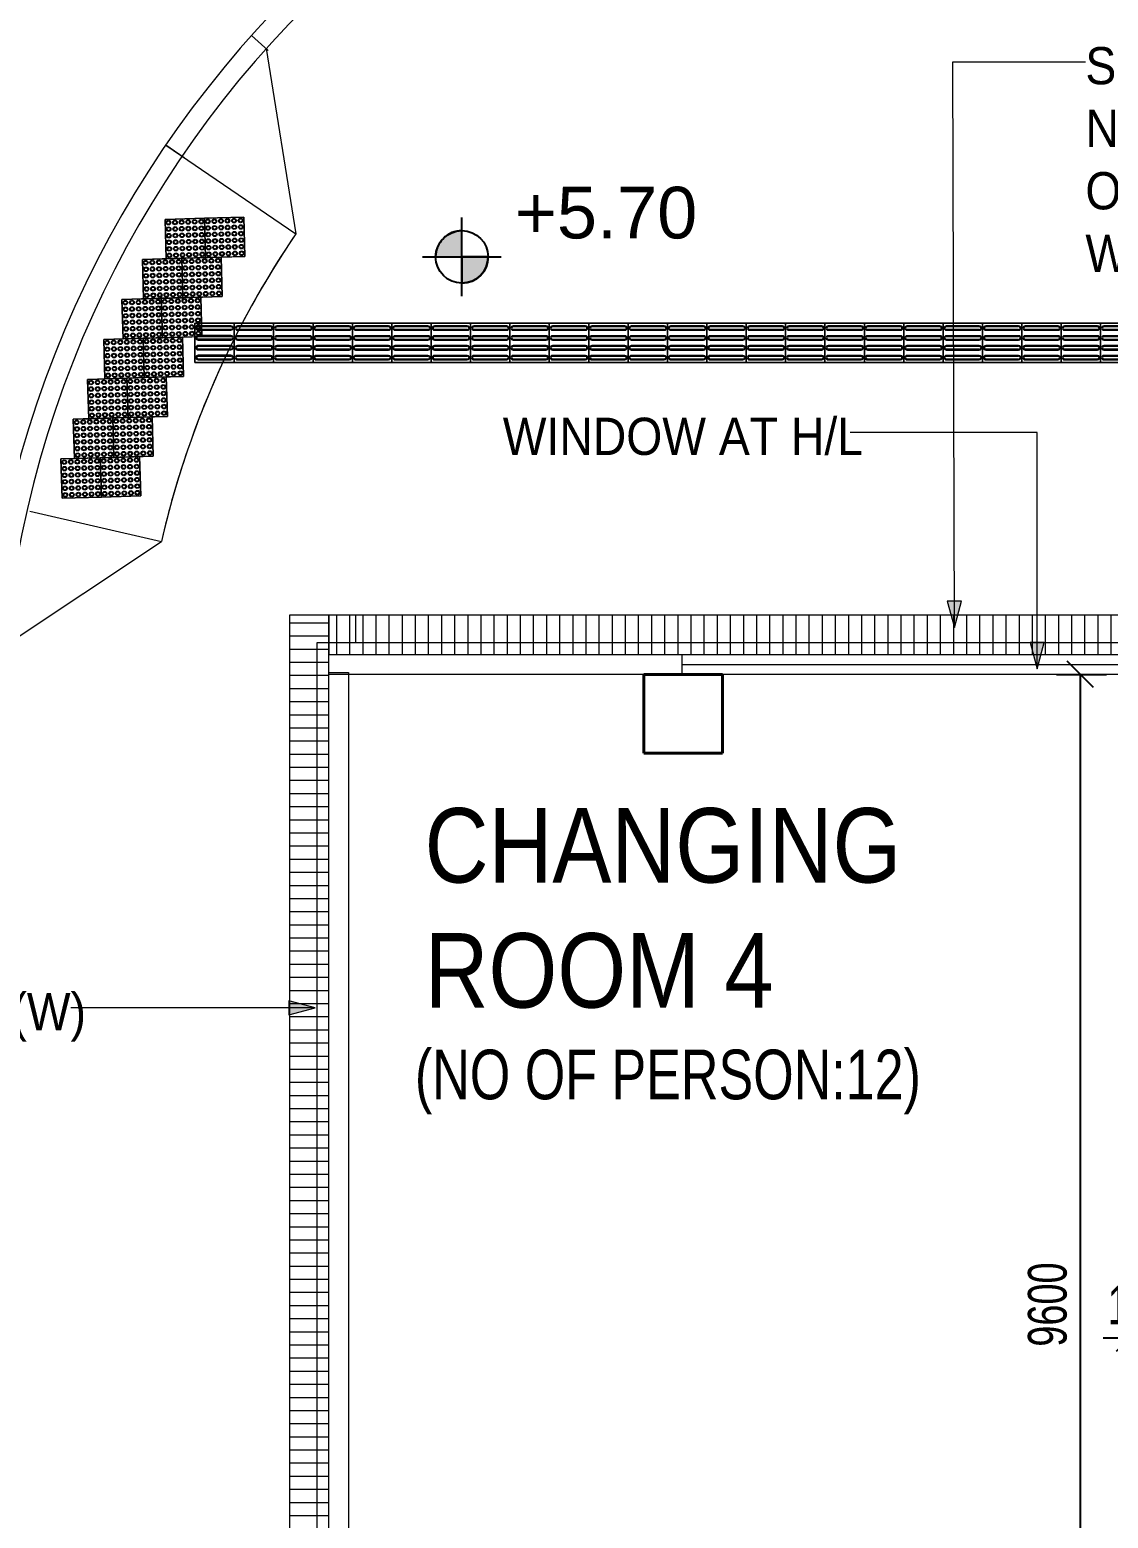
# Model space of a CAD drawing. Header units: millimetres. Extents: x 10569 to 232243, y -25347 to 80743.
# Drawn here: x 35361 to 43577, y 45579 to 56917 of the extents above; entities that cross this region are included whole.
import ezdxf

# ---------------------------------------------------------------- set-up
doc = ezdxf.new("R2010")
doc.units = ezdxf.units.MM
for name, color, linetype, lineweight in [('A-ANNO-DIMS', 211, 'Continuous', 5), ('A-ANNO-NOTE', 131, 'Continuous', 25), ('A-DETL-GENF', 92, 'Continuous', 20), ('A-DETL-MBND', 5, 'Continuous', 9), ('A-DETL-THIN', 151, 'Continuous', 9), ('A-FLOR', 192, 'Continuous', 9), ('A-GENM', 13, 'Continuous', 20), ('A-WALL', 113, 'Continuous', 20), ('G-ANNO-TEXT', 231, 'Continuous', 5), ('S-COLS', 52, 'Continuous', 20)]:
    doc.layers.add(name, color=color, linetype=linetype, lineweight=lineweight)
doc.styles.add('Arial_1', font='arial.ttf', dxfattribs={"height": 393.413174})
doc.styles.add('Arial_2', font='arial.ttf', dxfattribs={"width": 0.7, "height": 295.05988})
doc.styles.add('Swis721 BT_5', font='swiss.ttf', dxfattribs={"width": 0.85, "height": 567.642527})
doc.styles.add('Swis721 BT_6', font='swiss.ttf', dxfattribs={"width": 0.89, "height": 283.821263})
doc.styles.add('Swis721 BT_7', font='swiss.ttf', dxfattribs={"width": 0.75, "height": 378.428351})
doc.dimstyles.new('Linear_-_1_5mm_Arial', dxfattribs={"dimscale": 304.8, "dimtxt": 300, "dimasz": 0.656168, "dimexe": 0.656168, "dimexo": 0.0625, "dimgap": 0.328084, "dimtad": 1, "dimdec": 0, "dimzin": 0, "dimdsep": 46, "dimtxsty": 'Arial_2', "dimblk1": 'OBLIQUE', "dimblk2": 'OBLIQUE', "dimsah": 1, "dimcen": 0.09, "dimadec": 0, "dimazin": 0, "dimtfac": 1, "dimtdec": 4, "dimtix": 1, "dimtmove": 0, "dimatfit": 3, "dimfxl": 0.656168, "dimfxlon": 1, "dimtvp": 1, "dimtolj": 1, "dimtzin": 0, "dimarcsym": 2})

# ---------------------------------------------------------------- blocks, each defined once
blk = doc.blocks.new('DLN_Tactile - Directional Tiles-3867766-TENDER DRAFT G_F')
at = {"layer": 'A-GENM'}
for p, q in [((150, 150), (-150, 150)), ((-150, 150), (-150, -150)), ((-150, -150), (-150, 150)), ((-150, 150), (150, 150)), ((-129.5, 125.5), (-129.5, -125.5)), ((-123.5, -125.5), (-123.5, 125.5)), ((-101.5, 125.5), (-101.5, -125.5)), ((-95.5, -125.5), (-95.5, 125.5)), ((-54.5, 125.5), (-54.5, -125.5)), ((-48.5, -125.5), (-48.5, 125.5)), ((-26.5, 125.5), (-26.5, -125.5)), ((-20.5, -125.5), (-20.5, 125.5)), ((20.5, 125.5), (20.5, -125.5)), ((26.5, -125.5), (26.5, 125.5)), ((48.5, 125.5), (48.5, -125.5)), ((54.5, -125.5), (54.5, 125.5)), ((95.5, 125.5), (95.5, -125.5)), ((101.5, -125.5), (101.5, 125.5)), ((123.5, 125.5), (123.5, -125.5)), ((129.5, -125.5), (129.5, 125.5)), ((150, -150), (150, 150)), ((150, 150), (150, -150)), ((-150, -150), (150, -150)), ((150, -150), (-150, -150))]:
    blk.add_line(p, q, dxfattribs=at)
for centre, radius, start, end in [((-112.5, 125.5), 17, 360, 180), ((-112.5, 125.5), 11, 360, 180), ((-37.5, 125.5), 17, 360, 180), ((-37.5, 125.5), 11, 360, 180), ((37.5, 125.5), 17, 360, 180), ((37.5, 125.5), 11, 360, 180), ((112.5, 125.5), 17, 360, 180), ((112.5, 125.5), 11, 360, 180), ((-112.5, -125.5), 17, 180, 360), ((-112.5, -125.5), 11, 180, 360), ((-37.5, -125.5), 17, 180, 360), ((-37.5, -125.5), 11, 180, 360), ((37.5, -125.5), 17, 180, 360), ((37.5, -125.5), 11, 180, 360), ((112.5, -125.5), 17, 180, 360), ((112.5, -125.5), 11, 180, 360)]:
    blk.add_arc(centre, radius, start, end, dxfattribs=at)
blk = doc.blocks.new('DLN_Tactile - Hazard warning Tiles-3867762-TENDER DRAFT G_F')
at = {"layer": 'A-GENM'}
for p, q in [((150, 150), (-150, 150)), ((-150, 150), (-150, -150)), ((-150, -150), (-150, 150)), ((-150, 150), (150, 150)), ((150, -150), (150, 150)), ((150, 150), (150, -150)), ((-150, -150), (150, -150)), ((150, -150), (-150, -150))]:
    blk.add_line(p, q, dxfattribs=at)
for centre, radius in [((-125, 125), 17.5), ((-125, 125), 12.5), ((-75, 125), 17.5), ((-75, 125), 12.5), ((-25, 125), 17.5), ((-25, 125), 12.5), ((25, 125), 17.5), ((25, 125), 12.5), ((75, 125), 17.5), ((75, 125), 12.5), ((125, 125), 17.5), ((125, 125), 12.5), ((-125, 75), 17.5), ((-125, 25), 17.5), ((-125, 75), 12.5), ((-125, 25), 12.5), ((-75, 75), 17.5), ((-75, 25), 17.5), ((-75, 75), 12.5), ((-75, 25), 12.5), ((-25, 75), 17.5), ((-25, 25), 17.5), ((-25, 75), 12.5), ((-25, 25), 12.5), ((25, 75), 17.5), ((25, 25), 17.5), ((25, 75), 12.5), ((25, 25), 12.5), ((75, 75), 17.5), ((75, 25), 17.5), ((75, 75), 12.5), ((75, 25), 12.5), ((125, 75), 17.5), ((125, 25), 17.5), ((125, 75), 12.5), ((125, 25), 12.5), ((-125, -25), 17.5), ((-125, -75), 17.5), ((-125, -125), 17.5), ((-125, -25), 12.5), ((-125, -75), 12.5), ((-125, -125), 12.5), ((-75, -25), 17.5), ((-75, -75), 17.5), ((-75, -125), 17.5), ((-75, -25), 12.5), ((-75, -75), 12.5), ((-75, -125), 12.5), ((-25, -25), 17.5), ((-25, -75), 17.5), ((-25, -125), 17.5), ((-25, -25), 12.5), ((-25, -75), 12.5), ((-25, -125), 12.5), ((25, -25), 17.5), ((25, -75), 17.5), ((25, -125), 17.5), ((25, -25), 12.5), ((25, -75), 12.5), ((25, -125), 12.5), ((75, -25), 17.5), ((75, -75), 17.5), ((75, -125), 17.5), ((75, -25), 12.5), ((75, -75), 12.5), ((75, -125), 12.5), ((125, -25), 17.5), ((125, -75), 17.5), ((125, -125), 17.5), ((125, -25), 12.5), ((125, -75), 12.5), ((125, -125), 12.5)]:
    blk.add_circle(centre, radius, dxfattribs=at)
blk = doc.blocks.new('DLN_Tactile - Hazard warning Tiles-V689-TENDER DRAFT G_F')
at = {"layer": 'A-GENM'}
for p, q in [((150, 150), (-150, 150)), ((-150, 150), (-150, -150)), ((-150, -150), (-150, 150)), ((-150, 150), (150, 150)), ((150, -150), (150, 150)), ((150, 150), (150, -150)), ((-150, -150), (150, -150)), ((-32, -150), (-150, -150)), ((150, -150), (-32, -150))]:
    blk.add_line(p, q, dxfattribs=at)
for centre, radius in [((-125, 125), 17.5), ((-125, 125), 12.5), ((-75, 125), 17.5), ((-75, 125), 12.5), ((-25, 125), 17.5), ((-25, 125), 12.5), ((25, 125), 17.5), ((25, 125), 12.5), ((75, 125), 17.5), ((75, 125), 12.5), ((125, 125), 17.5), ((125, 125), 12.5), ((-125, 75), 17.5), ((-125, 25), 17.5), ((-125, 75), 12.5), ((-125, 25), 12.5), ((-75, 75), 17.5), ((-75, 25), 17.5), ((-75, 75), 12.5), ((-75, 25), 12.5), ((-25, 75), 17.5), ((-25, 25), 17.5), ((-25, 75), 12.5), ((-25, 25), 12.5), ((25, 75), 17.5), ((25, 25), 17.5), ((25, 75), 12.5), ((25, 25), 12.5), ((75, 75), 17.5), ((75, 25), 17.5), ((75, 75), 12.5), ((75, 25), 12.5), ((125, 75), 17.5), ((125, 25), 17.5), ((125, 75), 12.5), ((125, 25), 12.5), ((-125, -25), 17.5), ((-125, -75), 17.5), ((-125, -125), 17.5), ((-125, -25), 12.5), ((-125, -75), 12.5), ((-125, -125), 12.5), ((-75, -25), 17.5), ((-75, -75), 17.5), ((-75, -125), 17.5), ((-75, -25), 12.5), ((-75, -75), 12.5), ((-75, -125), 12.5), ((-25, -25), 17.5), ((-25, -75), 17.5), ((-25, -125), 17.5), ((-25, -25), 12.5), ((-25, -75), 12.5), ((-25, -125), 12.5), ((25, -25), 17.5), ((25, -75), 17.5), ((25, -125), 17.5), ((25, -25), 12.5), ((25, -75), 12.5), ((25, -125), 12.5), ((75, -25), 17.5), ((75, -75), 17.5), ((75, -125), 17.5), ((75, -25), 12.5), ((75, -75), 12.5), ((75, -125), 12.5), ((125, -25), 17.5), ((125, -75), 17.5), ((125, -125), 17.5), ((125, -25), 12.5), ((125, -75), 12.5), ((125, -125), 12.5)]:
    blk.add_circle(centre, radius, dxfattribs=at)
blk = doc.blocks.new('DLN_Tactile - Directional Tiles-V782-TENDER DRAFT G_F')
at = {"layer": 'A-GENM'}
for p, q in [((150, 150), (-150, 150)), ((-150, 150), (-150, -150)), ((-150, -62), (-150, 150)), ((-150, 150), (47, 150)), ((-129, 126), (-129, -125)), ((-123, -125), (-123, 126)), ((-101, 126), (-101, -125)), ((-95, -125), (-95, 126)), ((-54, 126), (-54, -125)), ((-48, -125), (-48, 126)), ((-26, 126), (-26, -125)), ((-20, -125), (-20, 126)), ((21, 126), (21, -125)), ((27, -125), (27, 126)), ((47, 150), (150, 150)), ((49, 126), (49, -125)), ((55, -125), (55, 126)), ((96, 126), (96, -125)), ((102, -125), (102, 126)), ((124, 126), (124, -125)), ((130, -125), (130, 126)), ((150, -150), (150, 150)), ((150, 150), (150, 100)), ((150, 100), (150, -150)), ((-150, -150), (-150, -63)), ((-150, -150), (150, -150)), ((150, -150), (-150, -150))]:
    blk.add_line(p, q, dxfattribs=at)
for centre, radius, start, end in [((-112, 126), 17, 360, 180), ((-112, 126), 11, 360, 180), ((-37, 126), 17, 360, 180), ((-37, 126), 11, 360, 180), ((38, 126), 17, 360, 180), ((38, 126), 11, 360, 180), ((113, 126), 17, 360, 180), ((113, 126), 11, 360, 180), ((-112, -125), 17, 180, 360), ((-112, -125), 11, 180, 360), ((-37, -125), 17, 180, 360), ((-37, -125), 11, 180, 360), ((38, -125), 17, 180, 360), ((38, -125), 11, 180, 360), ((113, -125), 17, 180, 360), ((113, -125), 11, 180, 360)]:
    blk.add_arc(centre, radius, start, end, dxfattribs=at)
blk = doc.blocks.new('DLN_Tactile - Hazard warning Tiles-V783-TENDER DRAFT G_F')
at = {"layer": 'A-GENM'}
for p, q in [((150, 150), (-150, 150)), ((-150, 150), (-150, -150)), ((-150, -150), (-150, 150)), ((-150, 150), (32, 150)), ((32, 150), (150, 150)), ((150, -150), (150, 150)), ((150, 150), (150, -150)), ((-150, -150), (150, -150)), ((-14, -150), (-150, -150)), ((150, -150), (-14, -150))]:
    blk.add_line(p, q, dxfattribs=at)
for centre, radius in [((-125, 125), 17.5), ((-125, 125), 12.5), ((-75, 125), 17.5), ((-75, 125), 12.5), ((-25, 125), 17.5), ((-25, 125), 12.5), ((25, 125), 17.5), ((25, 125), 12.5), ((75, 125), 17.5), ((75, 125), 12.5), ((125, 125), 17.5), ((125, 125), 12.5), ((-125, 75), 17.5), ((-125, 25), 17.5), ((-125, 75), 12.5), ((-125, 25), 12.5), ((-75, 75), 17.5), ((-75, 25), 17.5), ((-75, 75), 12.5), ((-75, 25), 12.5), ((-25, 75), 17.5), ((-25, 25), 17.5), ((-25, 75), 12.5), ((-25, 25), 12.5), ((25, 75), 17.5), ((25, 25), 17.5), ((25, 75), 12.5), ((25, 25), 12.5), ((75, 75), 17.5), ((75, 25), 17.5), ((75, 75), 12.5), ((75, 25), 12.5), ((125, 75), 17.5), ((125, 25), 17.5), ((125, 75), 12.5), ((125, 25), 12.5), ((-125, -25), 17.5), ((-125, -75), 17.5), ((-125, -125), 17.5), ((-125, -25), 12.5), ((-125, -75), 12.5), ((-125, -125), 12.5), ((-75, -25), 17.5), ((-75, -75), 17.5), ((-75, -125), 17.5), ((-75, -25), 12.5), ((-75, -75), 12.5), ((-75, -125), 12.5), ((-25, -25), 17.5), ((-25, -75), 17.5), ((-25, -125), 17.5), ((-25, -25), 12.5), ((-25, -75), 12.5), ((-25, -125), 12.5), ((25, -25), 17.5), ((25, -75), 17.5), ((25, -125), 17.5), ((25, -25), 12.5), ((25, -75), 12.5), ((25, -125), 12.5), ((75, -25), 17.5), ((75, -75), 17.5), ((75, -125), 17.5), ((75, -25), 12.5), ((75, -75), 12.5), ((75, -125), 12.5), ((125, -25), 17.5), ((125, -75), 17.5), ((125, -125), 17.5), ((125, -25), 12.5), ((125, -75), 12.5), ((125, -125), 12.5)]:
    blk.add_circle(centre, radius, dxfattribs=at)
blk = doc.blocks.new('DLN_Tactile - Hazard warning Tiles-V784-TENDER DRAFT G_F')
at = {"layer": 'A-GENM'}
for p, q in [((150, 150), (-150, 150)), ((-150, 150), (-150, -150)), ((-150, -150), (-150, 150)), ((-150, 150), (150, 150)), ((150, -150), (150, 150)), ((150, 150), (150, -150)), ((-150, -150), (150, -150)), ((-14, -150), (-150, -150)), ((150, -150), (-14, -150))]:
    blk.add_line(p, q, dxfattribs=at)
for centre, radius in [((-125, 125), 17.5), ((-125, 125), 12.5), ((-75, 125), 17.5), ((-75, 125), 12.5), ((-25, 125), 17.5), ((-25, 125), 12.5), ((25, 125), 17.5), ((25, 125), 12.5), ((75, 125), 17.5), ((75, 125), 12.5), ((125, 125), 17.5), ((125, 125), 12.5), ((-125, 75), 17.5), ((-125, 25), 17.5), ((-125, 75), 12.5), ((-125, 25), 12.5), ((-75, 75), 17.5), ((-75, 25), 17.5), ((-75, 75), 12.5), ((-75, 25), 12.5), ((-25, 75), 17.5), ((-25, 25), 17.5), ((-25, 75), 12.5), ((-25, 25), 12.5), ((25, 75), 17.5), ((25, 25), 17.5), ((25, 75), 12.5), ((25, 25), 12.5), ((75, 75), 17.5), ((75, 25), 17.5), ((75, 75), 12.5), ((75, 25), 12.5), ((125, 75), 17.5), ((125, 25), 17.5), ((125, 75), 12.5), ((125, 25), 12.5), ((-125, -25), 17.5), ((-125, -75), 17.5), ((-125, -125), 17.5), ((-125, -25), 12.5), ((-125, -75), 12.5), ((-125, -125), 12.5), ((-75, -25), 17.5), ((-75, -75), 17.5), ((-75, -125), 17.5), ((-75, -25), 12.5), ((-75, -75), 12.5), ((-75, -125), 12.5), ((-25, -25), 17.5), ((-25, -75), 17.5), ((-25, -125), 17.5), ((-25, -25), 12.5), ((-25, -75), 12.5), ((-25, -125), 12.5), ((25, -25), 17.5), ((25, -75), 17.5), ((25, -125), 17.5), ((25, -25), 12.5), ((25, -75), 12.5), ((25, -125), 12.5), ((75, -25), 17.5), ((75, -75), 17.5), ((75, -125), 17.5), ((75, -25), 12.5), ((75, -75), 12.5), ((75, -125), 12.5), ((125, -25), 17.5), ((125, -75), 17.5), ((125, -125), 17.5), ((125, -25), 12.5), ((125, -75), 12.5), ((125, -125), 12.5)]:
    blk.add_circle(centre, radius, dxfattribs=at)
blk = doc.blocks.new('DLN_Tactile - Hazard warning Tiles-V785-TENDER DRAFT G_F')
at = {"layer": 'A-GENM'}
for p, q in [((150, 150), (-150, 150)), ((-150, 150), (-150, -150)), ((-150, -150), (-150, 150)), ((-150, 150), (14, 150)), ((14, 150), (150, 150)), ((150, -150), (150, 150)), ((150, 150), (150, -150)), ((-150, -150), (150, -150)), ((150, -150), (-150, -150))]:
    blk.add_line(p, q, dxfattribs=at)
for centre, radius in [((-125, 125), 17.5), ((-125, 125), 12.5), ((-75, 125), 17.5), ((-75, 125), 12.5), ((-25, 125), 17.5), ((-25, 125), 12.5), ((25, 125), 17.5), ((25, 125), 12.5), ((75, 125), 17.5), ((75, 125), 12.5), ((125, 125), 17.5), ((125, 125), 12.5), ((-125, 75), 17.5), ((-125, 25), 17.5), ((-125, 75), 12.5), ((-125, 25), 12.5), ((-75, 75), 17.5), ((-75, 25), 17.5), ((-75, 75), 12.5), ((-75, 25), 12.5), ((-25, 75), 17.5), ((-25, 25), 17.5), ((-25, 75), 12.5), ((-25, 25), 12.5), ((25, 75), 17.5), ((25, 25), 17.5), ((25, 75), 12.5), ((25, 25), 12.5), ((75, 75), 17.5), ((75, 25), 17.5), ((75, 75), 12.5), ((75, 25), 12.5), ((125, 75), 17.5), ((125, 25), 17.5), ((125, 75), 12.5), ((125, 25), 12.5), ((-125, -25), 17.5), ((-125, -75), 17.5), ((-125, -125), 17.5), ((-125, -25), 12.5), ((-125, -75), 12.5), ((-125, -125), 12.5), ((-75, -25), 17.5), ((-75, -75), 17.5), ((-75, -125), 17.5), ((-75, -25), 12.5), ((-75, -75), 12.5), ((-75, -125), 12.5), ((-25, -25), 17.5), ((-25, -75), 17.5), ((-25, -125), 17.5), ((-25, -25), 12.5), ((-25, -75), 12.5), ((-25, -125), 12.5), ((25, -25), 17.5), ((25, -75), 17.5), ((25, -125), 17.5), ((25, -25), 12.5), ((25, -75), 12.5), ((25, -125), 12.5), ((75, -25), 17.5), ((75, -75), 17.5), ((75, -125), 17.5), ((75, -25), 12.5), ((75, -75), 12.5), ((75, -125), 12.5), ((125, -25), 17.5), ((125, -75), 17.5), ((125, -125), 17.5), ((125, -25), 12.5), ((125, -75), 12.5), ((125, -125), 12.5)]:
    blk.add_circle(centre, radius, dxfattribs=at)
blk = doc.blocks.new('DLN_Tactile - Hazard warning Tiles-V786-TENDER DRAFT G_F')
at = {"layer": 'A-GENM'}
for p, q in [((150, 150), (-150, 150)), ((-150, 150), (-150, -150)), ((-150, -150), (-150, 150)), ((-150, 150), (14, 150)), ((14, 150), (150, 150)), ((150, -150), (150, 150)), ((150, 150), (150, -48)), ((150, -48), (150, -150)), ((-150, -150), (150, -150)), ((2, -150), (-150, -150)), ((97, -150), (2, -150)), ((150, -150), (97, -150))]:
    blk.add_line(p, q, dxfattribs=at)
for centre, radius in [((-125, 125), 17.5), ((-125, 125), 12.5), ((-75, 125), 17.5), ((-75, 125), 12.5), ((-25, 125), 17.5), ((-25, 125), 12.5), ((25, 125), 17.5), ((25, 125), 12.5), ((75, 125), 17.5), ((75, 125), 12.5), ((125, 125), 17.5), ((125, 125), 12.5), ((-125, 75), 17.5), ((-125, 25), 17.5), ((-125, 75), 12.5), ((-125, 25), 12.5), ((-75, 75), 17.5), ((-75, 25), 17.5), ((-75, 75), 12.5), ((-75, 25), 12.5), ((-25, 75), 17.5), ((-25, 25), 17.5), ((-25, 75), 12.5), ((-25, 25), 12.5), ((25, 75), 17.5), ((25, 25), 17.5), ((25, 75), 12.5), ((25, 25), 12.5), ((75, 75), 17.5), ((75, 25), 17.5), ((75, 75), 12.5), ((75, 25), 12.5), ((125, 75), 17.5), ((125, 25), 17.5), ((125, 75), 12.5), ((125, 25), 12.5), ((-125, -25), 17.5), ((-125, -75), 17.5), ((-125, -125), 17.5), ((-125, -25), 12.5), ((-125, -75), 12.5), ((-125, -125), 12.5), ((-75, -25), 17.5), ((-75, -75), 17.5), ((-75, -125), 17.5), ((-75, -25), 12.5), ((-75, -75), 12.5), ((-75, -125), 12.5), ((-25, -25), 17.5), ((-25, -75), 17.5), ((-25, -125), 17.5), ((-25, -25), 12.5), ((-25, -75), 12.5), ((-25, -125), 12.5), ((25, -25), 17.5), ((25, -75), 17.5), ((25, -125), 17.5), ((25, -25), 12.5), ((25, -75), 12.5), ((25, -125), 12.5), ((75, -25), 17.5), ((75, -75), 17.5), ((75, -125), 17.5), ((75, -25), 12.5), ((75, -75), 12.5), ((75, -125), 12.5), ((125, -25), 17.5), ((125, -75), 17.5), ((125, -125), 17.5), ((125, -25), 12.5), ((125, -75), 12.5), ((125, -125), 12.5)]:
    blk.add_circle(centre, radius, dxfattribs=at)
blk = doc.blocks.new('DLN_Tactile - Hazard warning Tiles-V787-TENDER DRAFT G_F')
at = {"layer": 'A-GENM'}
for p, q in [((150, 150), (-150, 150)), ((-150, 150), (-150, -150)), ((-150, -150), (-150, 150)), ((-150, 150), (-2, 150)), ((-2, 150), (150, 150)), ((150, -150), (150, 150)), ((150, 150), (150, -150)), ((-150, -150), (150, -150)), ((18, -150), (-150, -150)), ((150, -150), (18, -150))]:
    blk.add_line(p, q, dxfattribs=at)
for centre, radius in [((-125, 125), 17.5), ((-125, 125), 12.5), ((-75, 125), 17.5), ((-75, 125), 12.5), ((-25, 125), 17.5), ((-25, 125), 12.5), ((25, 125), 17.5), ((25, 125), 12.5), ((75, 125), 17.5), ((75, 125), 12.5), ((125, 125), 17.5), ((125, 125), 12.5), ((-125, 75), 17.5), ((-125, 25), 17.5), ((-125, 75), 12.5), ((-125, 25), 12.5), ((-75, 75), 17.5), ((-75, 25), 17.5), ((-75, 75), 12.5), ((-75, 25), 12.5), ((-25, 75), 17.5), ((-25, 25), 17.5), ((-25, 75), 12.5), ((-25, 25), 12.5), ((25, 75), 17.5), ((25, 25), 17.5), ((25, 75), 12.5), ((25, 25), 12.5), ((75, 75), 17.5), ((75, 25), 17.5), ((75, 75), 12.5), ((75, 25), 12.5), ((125, 75), 17.5), ((125, 25), 17.5), ((125, 75), 12.5), ((125, 25), 12.5), ((-125, -25), 17.5), ((-125, -75), 17.5), ((-125, -125), 17.5), ((-125, -25), 12.5), ((-125, -75), 12.5), ((-125, -125), 12.5), ((-75, -25), 17.5), ((-75, -75), 17.5), ((-75, -125), 17.5), ((-75, -25), 12.5), ((-75, -75), 12.5), ((-75, -125), 12.5), ((-25, -25), 17.5), ((-25, -75), 17.5), ((-25, -125), 17.5), ((-25, -25), 12.5), ((-25, -75), 12.5), ((-25, -125), 12.5), ((25, -25), 17.5), ((25, -75), 17.5), ((25, -125), 17.5), ((25, -25), 12.5), ((25, -75), 12.5), ((25, -125), 12.5), ((75, -25), 17.5), ((75, -75), 17.5), ((75, -125), 17.5), ((75, -25), 12.5), ((75, -75), 12.5), ((75, -125), 12.5), ((125, -25), 17.5), ((125, -75), 17.5), ((125, -125), 17.5), ((125, -25), 12.5), ((125, -75), 12.5), ((125, -125), 12.5)]:
    blk.add_circle(centre, radius, dxfattribs=at)
blk = doc.blocks.new('DLN_Tactile - Hazard warning Tiles-V788-TENDER DRAFT G_F')
at = {"layer": 'A-GENM'}
for p, q in [((150, 150), (-150, 150)), ((-150, 150), (-150, -150)), ((-150, -150), (-150, 150)), ((-150, 150), (150, 150)), ((150, -150), (150, 150)), ((150, 150), (150, -150)), ((-150, -150), (150, -150)), ((18, -150), (-150, -150)), ((150, -150), (18, -150))]:
    blk.add_line(p, q, dxfattribs=at)
for centre, radius in [((-125, 125), 17.5), ((-125, 125), 12.5), ((-75, 125), 17.5), ((-75, 125), 12.5), ((-25, 125), 17.5), ((-25, 125), 12.5), ((25, 125), 17.5), ((25, 125), 12.5), ((75, 125), 17.5), ((75, 125), 12.5), ((125, 125), 17.5), ((125, 125), 12.5), ((-125, 75), 17.5), ((-125, 25), 17.5), ((-125, 75), 12.5), ((-125, 25), 12.5), ((-75, 75), 17.5), ((-75, 25), 17.5), ((-75, 75), 12.5), ((-75, 25), 12.5), ((-25, 75), 17.5), ((-25, 25), 17.5), ((-25, 75), 12.5), ((-25, 25), 12.5), ((25, 75), 17.5), ((25, 25), 17.5), ((25, 75), 12.5), ((25, 25), 12.5), ((75, 75), 17.5), ((75, 25), 17.5), ((75, 75), 12.5), ((75, 25), 12.5), ((125, 75), 17.5), ((125, 25), 17.5), ((125, 75), 12.5), ((125, 25), 12.5), ((-125, -25), 17.5), ((-125, -75), 17.5), ((-125, -125), 17.5), ((-125, -25), 12.5), ((-125, -75), 12.5), ((-125, -125), 12.5), ((-75, -25), 17.5), ((-75, -75), 17.5), ((-75, -125), 17.5), ((-75, -25), 12.5), ((-75, -75), 12.5), ((-75, -125), 12.5), ((-25, -25), 17.5), ((-25, -75), 17.5), ((-25, -125), 17.5), ((-25, -25), 12.5), ((-25, -75), 12.5), ((-25, -125), 12.5), ((25, -25), 17.5), ((25, -75), 17.5), ((25, -125), 17.5), ((25, -25), 12.5), ((25, -75), 12.5), ((25, -125), 12.5), ((75, -25), 17.5), ((75, -75), 17.5), ((75, -125), 17.5), ((75, -25), 12.5), ((75, -75), 12.5), ((75, -125), 12.5), ((125, -25), 17.5), ((125, -75), 17.5), ((125, -125), 17.5), ((125, -25), 12.5), ((125, -75), 12.5), ((125, -125), 12.5)]:
    blk.add_circle(centre, radius, dxfattribs=at)
blk = doc.blocks.new('DLN_Tactile - Hazard warning Tiles-V789-TENDER DRAFT G_F')
at = {"layer": 'A-GENM'}
for p, q in [((150, 150), (-150, 150)), ((-150, 150), (-150, -150)), ((-150, -150), (-150, 150)), ((-150, 150), (-18, 150)), ((-18, 150), (150, 150)), ((150, -150), (150, 150)), ((150, 150), (150, -150)), ((-150, -150), (150, -150)), ((150, -150), (-150, -150))]:
    blk.add_line(p, q, dxfattribs=at)
for centre, radius in [((-125, 125), 17.5), ((-125, 125), 12.5), ((-75, 125), 17.5), ((-75, 125), 12.5), ((-25, 125), 17.5), ((-25, 125), 12.5), ((25, 125), 17.5), ((25, 125), 12.5), ((75, 125), 17.5), ((75, 125), 12.5), ((125, 125), 17.5), ((125, 125), 12.5), ((-125, 75), 17.5), ((-125, 25), 17.5), ((-125, 75), 12.5), ((-125, 25), 12.5), ((-75, 75), 17.5), ((-75, 25), 17.5), ((-75, 75), 12.5), ((-75, 25), 12.5), ((-25, 75), 17.5), ((-25, 25), 17.5), ((-25, 75), 12.5), ((-25, 25), 12.5), ((25, 75), 17.5), ((25, 25), 17.5), ((25, 75), 12.5), ((25, 25), 12.5), ((75, 75), 17.5), ((75, 25), 17.5), ((75, 75), 12.5), ((75, 25), 12.5), ((125, 75), 17.5), ((125, 25), 17.5), ((125, 75), 12.5), ((125, 25), 12.5), ((-125, -25), 17.5), ((-125, -75), 17.5), ((-125, -125), 17.5), ((-125, -25), 12.5), ((-125, -75), 12.5), ((-125, -125), 12.5), ((-75, -25), 17.5), ((-75, -75), 17.5), ((-75, -125), 17.5), ((-75, -25), 12.5), ((-75, -75), 12.5), ((-75, -125), 12.5), ((-25, -25), 17.5), ((-25, -75), 17.5), ((-25, -125), 17.5), ((-25, -25), 12.5), ((-25, -75), 12.5), ((-25, -125), 12.5), ((25, -25), 17.5), ((25, -75), 17.5), ((25, -125), 17.5), ((25, -25), 12.5), ((25, -75), 12.5), ((25, -125), 12.5), ((75, -25), 17.5), ((75, -75), 17.5), ((75, -125), 17.5), ((75, -25), 12.5), ((75, -75), 12.5), ((75, -125), 12.5), ((125, -25), 17.5), ((125, -75), 17.5), ((125, -125), 17.5), ((125, -25), 12.5), ((125, -75), 12.5), ((125, -125), 12.5)]:
    blk.add_circle(centre, radius, dxfattribs=at)
blk = doc.blocks.new('DLN_Tactile - Hazard warning Tiles-V790-TENDER DRAFT G_F')
at = {"layer": 'A-GENM'}
for p, q in [((150, 150), (-150, 150)), ((-150, 150), (-150, -150)), ((-150, -150), (-150, 150)), ((-150, 150), (-18, 150)), ((-18, 150), (150, 150)), ((150, -150), (150, 150)), ((150, 150), (150, -150)), ((-150, -150), (150, -150)), ((32, -150), (-150, -150)), ((150, -150), (32, -150))]:
    blk.add_line(p, q, dxfattribs=at)
for centre, radius in [((-125, 125), 17.5), ((-125, 125), 12.5), ((-75, 125), 17.5), ((-75, 125), 12.5), ((-25, 125), 17.5), ((-25, 125), 12.5), ((25, 125), 17.5), ((25, 125), 12.5), ((75, 125), 17.5), ((75, 125), 12.5), ((125, 125), 17.5), ((125, 125), 12.5), ((-125, 75), 17.5), ((-125, 25), 17.5), ((-125, 75), 12.5), ((-125, 25), 12.5), ((-75, 75), 17.5), ((-75, 25), 17.5), ((-75, 75), 12.5), ((-75, 25), 12.5), ((-25, 75), 17.5), ((-25, 25), 17.5), ((-25, 75), 12.5), ((-25, 25), 12.5), ((25, 75), 17.5), ((25, 25), 17.5), ((25, 75), 12.5), ((25, 25), 12.5), ((75, 75), 17.5), ((75, 25), 17.5), ((75, 75), 12.5), ((75, 25), 12.5), ((125, 75), 17.5), ((125, 25), 17.5), ((125, 75), 12.5), ((125, 25), 12.5), ((-125, -25), 17.5), ((-125, -75), 17.5), ((-125, -125), 17.5), ((-125, -25), 12.5), ((-125, -75), 12.5), ((-125, -125), 12.5), ((-75, -25), 17.5), ((-75, -75), 17.5), ((-75, -125), 17.5), ((-75, -25), 12.5), ((-75, -75), 12.5), ((-75, -125), 12.5), ((-25, -25), 17.5), ((-25, -75), 17.5), ((-25, -125), 17.5), ((-25, -25), 12.5), ((-25, -75), 12.5), ((-25, -125), 12.5), ((25, -25), 17.5), ((25, -75), 17.5), ((25, -125), 17.5), ((25, -25), 12.5), ((25, -75), 12.5), ((25, -125), 12.5), ((75, -25), 17.5), ((75, -75), 17.5), ((75, -125), 17.5), ((75, -25), 12.5), ((75, -75), 12.5), ((75, -125), 12.5), ((125, -25), 17.5), ((125, -75), 17.5), ((125, -125), 17.5), ((125, -25), 12.5), ((125, -75), 12.5), ((125, -125), 12.5)]:
    blk.add_circle(centre, radius, dxfattribs=at)
blk = doc.blocks.new('DLN_Tactile - Hazard warning Tiles-V791-TENDER DRAFT G_F')
at = {"layer": 'A-GENM'}
for p, q in [((150, 150), (-150, 150)), ((-150, 150), (-150, -150)), ((-150, -150), (-150, 150)), ((-150, 150), (-32, 150)), ((-32, 150), (150, 150)), ((150, -150), (150, 150)), ((150, 150), (150, -150)), ((-150, -150), (150, -150)), ((47, -150), (-150, -150)), ((150, -150), (49, -150))]:
    blk.add_line(p, q, dxfattribs=at)
for centre, radius in [((-125, 125), 17.5), ((-125, 125), 12.5), ((-75, 125), 17.5), ((-75, 125), 12.5), ((-25, 125), 17.5), ((-25, 125), 12.5), ((25, 125), 17.5), ((25, 125), 12.5), ((75, 125), 17.5), ((75, 125), 12.5), ((125, 125), 17.5), ((125, 125), 12.5), ((-125, 75), 17.5), ((-125, 25), 17.5), ((-125, 75), 12.5), ((-125, 25), 12.5), ((-75, 75), 17.5), ((-75, 25), 17.5), ((-75, 75), 12.5), ((-75, 25), 12.5), ((-25, 75), 17.5), ((-25, 25), 17.5), ((-25, 75), 12.5), ((-25, 25), 12.5), ((25, 75), 17.5), ((25, 25), 17.5), ((25, 75), 12.5), ((25, 25), 12.5), ((75, 75), 17.5), ((75, 25), 17.5), ((75, 75), 12.5), ((75, 25), 12.5), ((125, 75), 17.5), ((125, 25), 17.5), ((125, 75), 12.5), ((125, 25), 12.5), ((-125, -25), 17.5), ((-125, -75), 17.5), ((-125, -125), 17.5), ((-125, -25), 12.5), ((-125, -75), 12.5), ((-125, -125), 12.5), ((-75, -25), 17.5), ((-75, -75), 17.5), ((-75, -125), 17.5), ((-75, -25), 12.5), ((-75, -75), 12.5), ((-75, -125), 12.5), ((-25, -25), 17.5), ((-25, -75), 17.5), ((-25, -125), 17.5), ((-25, -25), 12.5), ((-25, -75), 12.5), ((-25, -125), 12.5), ((25, -25), 17.5), ((25, -75), 17.5), ((25, -125), 17.5), ((25, -25), 12.5), ((25, -75), 12.5), ((25, -125), 12.5), ((75, -25), 17.5), ((75, -75), 17.5), ((75, -125), 17.5), ((75, -25), 12.5), ((75, -75), 12.5), ((75, -125), 12.5), ((125, -25), 17.5), ((125, -75), 17.5), ((125, -125), 17.5), ((125, -25), 12.5), ((125, -75), 12.5), ((125, -125), 12.5)]:
    blk.add_circle(centre, radius, dxfattribs=at)
blk = doc.blocks.new('DLN_Tactile - Hazard warning Tiles-V792-TENDER DRAFT G_F')
at = {"layer": 'A-GENM'}
for p, q in [((150, 150), (-150, 150)), ((-150, 150), (-150, -150)), ((-150, -150), (-150, 150)), ((-150, 150), (150, 150)), ((150, -150), (150, 150)), ((150, 150), (150, -150)), ((-150, -150), (150, -150)), ((47, -150), (-150, -150)), ((150, -150), (47, -150))]:
    blk.add_line(p, q, dxfattribs=at)
for centre, radius in [((-125, 125), 17.5), ((-125, 125), 12.5), ((-75, 125), 17.5), ((-75, 125), 12.5), ((-25, 125), 17.5), ((-25, 125), 12.5), ((25, 125), 17.5), ((25, 125), 12.5), ((75, 125), 17.5), ((75, 125), 12.5), ((125, 125), 17.5), ((125, 125), 12.5), ((-125, 75), 17.5), ((-125, 25), 17.5), ((-125, 75), 12.5), ((-125, 25), 12.5), ((-75, 75), 17.5), ((-75, 25), 17.5), ((-75, 75), 12.5), ((-75, 25), 12.5), ((-25, 75), 17.5), ((-25, 25), 17.5), ((-25, 75), 12.5), ((-25, 25), 12.5), ((25, 75), 17.5), ((25, 25), 17.5), ((25, 75), 12.5), ((25, 25), 12.5), ((75, 75), 17.5), ((75, 25), 17.5), ((75, 75), 12.5), ((75, 25), 12.5), ((125, 75), 17.5), ((125, 25), 17.5), ((125, 75), 12.5), ((125, 25), 12.5), ((-125, -25), 17.5), ((-125, -75), 17.5), ((-125, -125), 17.5), ((-125, -25), 12.5), ((-125, -75), 12.5), ((-125, -125), 12.5), ((-75, -25), 17.5), ((-75, -75), 17.5), ((-75, -125), 17.5), ((-75, -25), 12.5), ((-75, -75), 12.5), ((-75, -125), 12.5), ((-25, -25), 17.5), ((-25, -75), 17.5), ((-25, -125), 17.5), ((-25, -25), 12.5), ((-25, -75), 12.5), ((-25, -125), 12.5), ((25, -25), 17.5), ((25, -75), 17.5), ((25, -125), 17.5), ((25, -25), 12.5), ((25, -75), 12.5), ((25, -125), 12.5), ((75, -25), 17.5), ((75, -75), 17.5), ((75, -125), 17.5), ((75, -25), 12.5), ((75, -75), 12.5), ((75, -125), 12.5), ((125, -25), 17.5), ((125, -75), 17.5), ((125, -125), 17.5), ((125, -25), 12.5), ((125, -75), 12.5), ((125, -125), 12.5)]:
    blk.add_circle(centre, radius, dxfattribs=at)
blk = doc.blocks.new('DLN_Tactile - Hazard warning Tiles-V793-TENDER DRAFT G_F')
at = {"layer": 'A-GENM'}
for p, q in [((150, 150), (-150, 150)), ((-150, 150), (-150, -150)), ((-150, -150), (-150, 150)), ((-150, 150), (-47, 150)), ((-47, 150), (150, 150)), ((150, -150), (150, 150)), ((150, 150), (150, -150)), ((-150, -150), (150, -150)), ((150, -150), (-150, -150))]:
    blk.add_line(p, q, dxfattribs=at)
for centre, radius in [((-125, 125), 17.5), ((-125, 125), 12.5), ((-75, 125), 17.5), ((-75, 125), 12.5), ((-25, 125), 17.5), ((-25, 125), 12.5), ((25, 125), 17.5), ((25, 125), 12.5), ((75, 125), 17.5), ((75, 125), 12.5), ((125, 125), 17.5), ((125, 125), 12.5), ((-125, 75), 17.5), ((-125, 25), 17.5), ((-125, 75), 12.5), ((-125, 25), 12.5), ((-75, 75), 17.5), ((-75, 25), 17.5), ((-75, 75), 12.5), ((-75, 25), 12.5), ((-25, 75), 17.5), ((-25, 25), 17.5), ((-25, 75), 12.5), ((-25, 25), 12.5), ((25, 75), 17.5), ((25, 25), 17.5), ((25, 75), 12.5), ((25, 25), 12.5), ((75, 75), 17.5), ((75, 25), 17.5), ((75, 75), 12.5), ((75, 25), 12.5), ((125, 75), 17.5), ((125, 25), 17.5), ((125, 75), 12.5), ((125, 25), 12.5), ((-125, -25), 17.5), ((-125, -75), 17.5), ((-125, -125), 17.5), ((-125, -25), 12.5), ((-125, -75), 12.5), ((-125, -125), 12.5), ((-75, -25), 17.5), ((-75, -75), 17.5), ((-75, -125), 17.5), ((-75, -25), 12.5), ((-75, -75), 12.5), ((-75, -125), 12.5), ((-25, -25), 17.5), ((-25, -75), 17.5), ((-25, -125), 17.5), ((-25, -25), 12.5), ((-25, -75), 12.5), ((-25, -125), 12.5), ((25, -25), 17.5), ((25, -75), 17.5), ((25, -125), 17.5), ((25, -25), 12.5), ((25, -75), 12.5), ((25, -125), 12.5), ((75, -25), 17.5), ((75, -75), 17.5), ((75, -125), 17.5), ((75, -25), 12.5), ((75, -75), 12.5), ((75, -125), 12.5), ((125, -25), 17.5), ((125, -75), 17.5), ((125, -125), 17.5), ((125, -25), 12.5), ((125, -75), 12.5), ((125, -125), 12.5)]:
    blk.add_circle(centre, radius, dxfattribs=at)
blk = doc.blocks.new('DLN_Tactile - Hazard warning Tiles-V794-TENDER DRAFT G_F')
at = {"layer": 'A-GENM'}
for p, q in [((150, 150), (-150, 150)), ((-150, 150), (-150, -150)), ((-150, -150), (-150, 150)), ((-150, 150), (-47, 150)), ((-47, 150), (150, 150)), ((150, -150), (150, 150)), ((150, 150), (150, -150)), ((-150, -150), (150, -150)), ((150, -150), (-150, -150))]:
    blk.add_line(p, q, dxfattribs=at)
for centre, radius in [((-125, 125), 17.5), ((-125, 125), 12.5), ((-75, 125), 17.5), ((-75, 125), 12.5), ((-25, 125), 17.5), ((-25, 125), 12.5), ((25, 125), 17.5), ((25, 125), 12.5), ((75, 125), 17.5), ((75, 125), 12.5), ((125, 125), 17.5), ((125, 125), 12.5), ((-125, 75), 17.5), ((-125, 25), 17.5), ((-125, 75), 12.5), ((-125, 25), 12.5), ((-75, 75), 17.5), ((-75, 25), 17.5), ((-75, 75), 12.5), ((-75, 25), 12.5), ((-25, 75), 17.5), ((-25, 25), 17.5), ((-25, 75), 12.5), ((-25, 25), 12.5), ((25, 75), 17.5), ((25, 25), 17.5), ((25, 75), 12.5), ((25, 25), 12.5), ((75, 75), 17.5), ((75, 25), 17.5), ((75, 75), 12.5), ((75, 25), 12.5), ((125, 75), 17.5), ((125, 25), 17.5), ((125, 75), 12.5), ((125, 25), 12.5), ((-125, -25), 17.5), ((-125, -75), 17.5), ((-125, -125), 17.5), ((-125, -25), 12.5), ((-125, -75), 12.5), ((-125, -125), 12.5), ((-75, -25), 17.5), ((-75, -75), 17.5), ((-75, -125), 17.5), ((-75, -25), 12.5), ((-75, -75), 12.5), ((-75, -125), 12.5), ((-25, -25), 17.5), ((-25, -75), 17.5), ((-25, -125), 17.5), ((-25, -25), 12.5), ((-25, -75), 12.5), ((-25, -125), 12.5), ((25, -25), 17.5), ((25, -75), 17.5), ((25, -125), 17.5), ((25, -25), 12.5), ((25, -75), 12.5), ((25, -125), 12.5), ((75, -25), 17.5), ((75, -75), 17.5), ((75, -125), 17.5), ((75, -25), 12.5), ((75, -75), 12.5), ((75, -125), 12.5), ((125, -25), 17.5), ((125, -75), 17.5), ((125, -125), 17.5), ((125, -25), 12.5), ((125, -75), 12.5), ((125, -125), 12.5)]:
    blk.add_circle(centre, radius, dxfattribs=at)
blk = doc.blocks.new('DLN_Slab Level Mark - FFL-2mm_Type 2-2670450-TENDER DRAFT G_F')
at = {"layer": 'A-ANNO-NOTE', "lineweight": 5}
h = blk.add_hatch(color=256, dxfattribs=at)
edge = h.paths.add_edge_path(flags=0)
edge.add_arc((0, 0), 1, 0, 90, ccw=False)
edge.add_line((1, 0), (0, 0))
edge.add_line((0, 0), (0, 1))
h = blk.add_hatch(color=256, dxfattribs=at)
edge = h.paths.add_edge_path(flags=0)
edge.add_arc((0, 0), 1, 180, 270, ccw=False)
edge.add_line((-1, 0), (0, 0))
edge.add_line((0, 0), (0, -1))
at = {"layer": 'A-ANNO-NOTE'}
for p, q in [((0, 1.5), (0, -1.5)), ((0, 1), (0, 0)), ((0, 0), (-1, 0)), ((0, -1), (0, 0)), ((0, 0), (1, 0)), ((-1.5, 0), (1.5, 0))]:
    blk.add_line(p, q, dxfattribs=at)
blk.add_circle((0, 0), 1, dxfattribs=at)
for start, end in [(360, 90), (180, 270)]:
    blk.add_arc((0, 0), 1, start, end, dxfattribs=at)
blk = doc.blocks.new('_Oblique')
at = {"color": 0, "linetype": 'ByBlock', "lineweight": -2}
blk.add_line((-0.5, -0.5), (0.5, 0.5), dxfattribs=at)
blk = doc.blocks.new('DIMBLOCK23-TENDER DRAFT G_F')
at = {"layer": 'A-ANNO-DIMS', "color": 0, "lineweight": -2, "transparency": 16777216}
for p, q in [((43739, 47132), (43739, 46751)), ((43889, 47132), (43889, 46751)), ((43739, 46951), (43539, 46951)), ((43739, 46951), (43889, 46951)), ((43889, 46951), (44089, 46951))]:
    blk.add_line(p, q, dxfattribs=at)
at = {"layer": 'Defpoints', "color": 0, "transparency": 16777216}
for p in [(43739, 47151), (43889, 47151), (43889, 46951)]:
    blk.add_point(p, dxfattribs=at)
at = {"layer": 'A-ANNO-DIMS', "color": 0, "lineweight": -2, "transparency": 16777216, "xscale": 200, "yscale": 200, "zscale": 200}
blk.add_blockref('_Oblique', (43739, 46951), dxfattribs=at)
at = {"layer": 'A-ANNO-DIMS', "color": 0, "lineweight": -2, "transparency": 16777216, "xscale": 200, "yscale": 200, "zscale": 200, "rotation": 180}
blk.add_blockref('_Oblique', (43889, 46951), dxfattribs=at)
at = {"layer": 'A-ANNO-DIMS', "color": 0, "transparency": 16777216, "insert": (43814, 47202), "char_height": 295.1, "width": 564.92, "attachment_point": 5, "style": 'Arial_2'}
blk.add_mtext('\\A1;150', dxfattribs=at)
blk = doc.blocks.new('DIMBLOCK116-TENDER DRAFT G_F')
at = {"layer": 'A-ANNO-DIMS', "color": 0, "lineweight": -2, "transparency": 16777216}
for p, q in [((43184, 52007), (43565, 52007)), ((43365, 42407), (43365, 52007)), ((43184, 42407), (43565, 42407))]:
    blk.add_line(p, q, dxfattribs=at)
at = {"layer": 'Defpoints', "color": 0, "transparency": 16777216}
for p in [(43165, 52007), (43365, 52007), (43165, 42407)]:
    blk.add_point(p, dxfattribs=at)
at = {"layer": 'A-ANNO-DIMS', "color": 0, "lineweight": -2, "transparency": 16777216, "xscale": 200, "yscale": 200, "zscale": 200}
for p, rotation in [((43365, 52007), 90), ((43365, 42407), 270)]:
    blk.add_blockref('_Oblique', p, dxfattribs=dict(at, rotation=rotation))
at = {"layer": 'A-ANNO-DIMS', "color": 0, "transparency": 16777216, "insert": (43115, 47207), "char_height": 295.1, "width": 753.23, "attachment_point": 5, "rotation": 90, "style": 'Arial_2'}
blk.add_mtext('\\A1;9600', dxfattribs=at)

msp = doc.modelspace()

# ---------------------------------------------------------------- hatches: boundary and pattern name
at = {"layer": 'A-DETL-GENF', "lineweight": 9}
h = msp.add_hatch(dxfattribs=at)
h.set_pattern_fill('FP_921', color=250, style=0, pattern_type=2)
h.set_pattern_definition([(0, (0, 0), (0, 100), [])])
h.paths.add_polyline_path([(37609.29297, 5557.48546), (37639.29297, 5557.48546), (37639.29297, 17707.48546), (37339.29297, 17707.48546), (37339.29297, 5557.48546), (37549.29297, 5557.48546)], flags=0)
h.paths.add_polyline_path([(37343.56571, 23707.48546), (37639.29297, 23707.48546), (37639.29297, 52457.40334), (37339.29297, 52457.40334), (37339.29297, 23707.48546)], flags=0)
h = msp.add_hatch(dxfattribs=at)
h.set_pattern_fill('FP_920', color=250, style=0, pattern_type=2)
h.set_pattern_definition([(90, (0, 0), (-100, 6e-15), [])])
h.paths.add_polyline_path([(37639.29297, 52157.48546), (52789.29296, 52157.48546), (52789.29296, 52457.40081), (37639.29297, 52457.40334), (37639.29297, 52247.48546)], flags=0)
at = {"layer": 'G-ANNO-TEXT'}
for points in [[(42405.41112, 52364.55753), (42458.41302, 52564.71414), (42351.23381, 52564.39919)], [(43034.94089, 52049.25693), (43088.53073, 52249.25693), (42981.35105, 52249.25693)], [(37535.8288, 49466.50835), (37335.8288, 49520.09819), (37335.8288, 49412.91851)]]:
    msp.add_hatch(color=60, dxfattribs=at).paths.add_polyline_path(points, flags=0)

# ---------------------------------------------------------------- linework, layer by layer
at = {"layer": 'A-DETL-MBND'}
for p, q in [((37177.09644, 56760.13608), (37050.35151, 56873.43093)), ((36537.26402, 55942.33824), (36396.80263, 56038.10149))]:
    msp.add_line(p, q, dxfattribs=at)
at = {"layer": 'A-DETL-THIN'}
for p, q in [((37162.18527, 56773.46489), (37388.29476, 55362.12563)), ((36396.80263, 56038.10149), (37388.29476, 55362.12563)), ((35362.05979, 53250.93038), (36364.63656, 53020.54745)), ((35175.09835, 52228.08114), (36364.63656, 53020.54745)), ((37639.29297, 52457.40334), (37339.29297, 52457.40334)), ((37339.29297, 52457.40334), (37339.29297, 23707.48546)), ((37639.29297, 52457.40334), (37639.29297, 52157.48546)), ((52789.29296, 52457.40334), (37639.29297, 52457.40334)), ((37639.29297, 23707.48546), (37639.29297, 52457.40334)), ((37637.10252, 52247.48546), (37549.29297, 52247.48546)), ((37549.29297, 52247.48546), (37549.29297, 33882.48546)), ((52879.29296, 52247.48546), (37639.29297, 52247.48546)), ((37639.29297, 52157.48546), (52879.29296, 52157.48546)), ((37639.29297, 33882.48546), (37639.29297, 52157.48546)), ((37639.29297, 52157.48546), (52789.29296, 52157.48546)), ((40331.29296, 52007.48546), (40331.29296, 52157.48546)), ((40331.29296, 52082.48546), (48339.29296, 52082.48546))]:
    msp.add_line(p, q, dxfattribs=at)
msp.add_arc((43089.37451, 51475.26446), 6900, 145.714760393, 167.058619448, dxfattribs=at)
at = {"layer": 'A-FLOR'}
for p, q in [((37339.29297, 52457.40334), (37339.29297, 31707.48546)), ((53089.29296, 52457.40334), (37339.29297, 52457.40334)), ((37843.92757, 52457.40334), (37843.92757, 52247.48546))]:
    msp.add_line(p, q, dxfattribs=at)
for radius, start, end in [(8100, 90, 179.9995492), (7950, 89.999998791, 179.999546945), (6900, 145.714760393, 152.297223907), (6900, 152.297223907, 155.079878923), (6900, 155.079878923, 167.058619448)]:
    msp.add_arc((43089.37451, 51475.26446), radius, start, end, dxfattribs=at)
at = {"layer": 'A-WALL'}
for p, q in [((37639.29297, 52022.48546), (37789.29297, 52022.48546)), ((49989.29296, 52007.48546), (37639.29297, 52007.48546)), ((37789.29297, 52022.48546), (37789.29297, 33807.48546))]:
    msp.add_line(p, q, dxfattribs=at)
at = {"layer": 'G-ANNO-TEXT', "color": 60}
for p, q in [((42392.75108, 56672.82477), (43403.29975, 56672.82477)), ((42405.41112, 52364.55753), (42392.75108, 56672.82477)), ((43034.94089, 53849.44608), (41610.99514, 53849.44608)), ((43034.94089, 52049.25693), (43034.94089, 53849.44608)), ((42458.41302, 52564.71414), (42351.23381, 52564.39919)), ((42351.23381, 52564.39919), (42405.41112, 52364.55753)), ((42405.41112, 52364.55753), (42458.41302, 52564.71414)), ((43088.53073, 52249.25693), (42981.35105, 52249.25693)), ((42981.35105, 52249.25693), (43034.94089, 52049.25693)), ((43034.94089, 52049.25693), (43088.53073, 52249.25693)), ((37535.8288, 49466.50835), (35673.79383, 49466.50835)), ((37535.8288, 49466.50835), (37335.8288, 49520.09819)), ((37335.8288, 49520.09819), (37335.8288, 49412.91851)), ((37335.8288, 49412.91851), (37535.8288, 49466.50835))]:
    msp.add_line(p, q, dxfattribs=at)
at = {"layer": 'S-COLS', "color": 10, "lineweight": 40}
for p, q in [((40639.29296, 52007.48546), (40039.29296, 52007.48546)), ((40039.29296, 52007.48546), (40039.29296, 51407.48546)), ((40639.29296, 52007.48546), (40639.29296, 51407.48546)), ((40039.29296, 51407.48546), (40639.29296, 51407.48546))]:
    msp.add_line(p, q, dxfattribs=at)

# ---------------------------------------------------------------- block references
at = {"layer": 'A-ANNO-NOTE', "xscale": 200.0000000000001, "yscale": 200.0000000000001, "zscale": 200.0000000000001, "rotation": 89.99999999999993}
msp.add_blockref('DLN_Slab Level Mark - FFL-2mm_Type 2-2670450-TENDER DRAFT G_F', (38653.44859, 55187.17216), dxfattribs=at)
at = {"layer": 'A-GENM'}
for name, p, rotation in [('DLN_Tactile - Hazard warning Tiles-3867762-TENDER DRAFT G_F', (36546.54898, 55327.28614), 1.710263324834661), ('DLN_Tactile - Hazard warning Tiles-V689-TENDER DRAFT G_F', (36846.41534, 55336.23973), 1.710263324836366), ('DLN_Tactile - Hazard warning Tiles-V783-TENDER DRAFT G_F', (36373.51281, 55021.96021), 1.710263324834661), ('DLN_Tactile - Hazard warning Tiles-V784-TENDER DRAFT G_F', (36673.37917, 55030.9138), 1.710263324836366), ('DLN_Tactile - Hazard warning Tiles-V786-TENDER DRAFT G_F', (36518.09932, 54726.16927), 1.710263324836366), ('DLN_Tactile - Hazard warning Tiles-V785-TENDER DRAFT G_F', (36218.23296, 54717.21568), 1.710263324834661), ('DLN_Tactile - Directional Tiles-V782-TENDER DRAFT G_F', (36769.29296, 54532.48546), 90.00000000000017), ('DLN_Tactile - Directional Tiles-3867766-TENDER DRAFT G_F', (37069.29296, 54532.48546), 90.00000000000017), ('DLN_Tactile - Directional Tiles-3867766-TENDER DRAFT G_F', (37369.29296, 54532.48546), 90.00000000000017), ('DLN_Tactile - Directional Tiles-3867766-TENDER DRAFT G_F', (37669.29296, 54532.48546), 90.00000000000017), ('DLN_Tactile - Directional Tiles-3867766-TENDER DRAFT G_F', (37969.29296, 54532.48546), 90.00000000000017), ('DLN_Tactile - Directional Tiles-3867766-TENDER DRAFT G_F', (38269.29296, 54532.48546), 90.00000000000017), ('DLN_Tactile - Directional Tiles-3867766-TENDER DRAFT G_F', (38569.29296, 54532.48546), 90.00000000000017), ('DLN_Tactile - Directional Tiles-3867766-TENDER DRAFT G_F', (38869.29296, 54532.48546), 90.00000000000017), ('DLN_Tactile - Directional Tiles-3867766-TENDER DRAFT G_F', (39169.29296, 54532.48546), 90.00000000000017), ('DLN_Tactile - Directional Tiles-3867766-TENDER DRAFT G_F', (39469.29296, 54532.48546), 90.00000000000017), ('DLN_Tactile - Directional Tiles-3867766-TENDER DRAFT G_F', (39769.29296, 54532.48546), 90.00000000000017), ('DLN_Tactile - Directional Tiles-3867766-TENDER DRAFT G_F', (40069.29296, 54532.48546), 90.00000000000017), ('DLN_Tactile - Directional Tiles-3867766-TENDER DRAFT G_F', (40369.29296, 54532.48546), 90.00000000000017), ('DLN_Tactile - Directional Tiles-3867766-TENDER DRAFT G_F', (40669.29296, 54532.48546), 90.00000000000017), ('DLN_Tactile - Directional Tiles-3867766-TENDER DRAFT G_F', (40969.29296, 54532.48546), 90.00000000000017), ('DLN_Tactile - Directional Tiles-3867766-TENDER DRAFT G_F', (41269.29296, 54532.48546), 90.00000000000017), ('DLN_Tactile - Directional Tiles-3867766-TENDER DRAFT G_F', (41569.29296, 54532.48546), 90.00000000000017), ('DLN_Tactile - Directional Tiles-3867766-TENDER DRAFT G_F', (41869.29296, 54532.48546), 90.00000000000017), ('DLN_Tactile - Directional Tiles-3867766-TENDER DRAFT G_F', (42169.29296, 54532.48546), 90.00000000000017), ('DLN_Tactile - Directional Tiles-3867766-TENDER DRAFT G_F', (42469.29296, 54532.48546), 90.00000000000017), ('DLN_Tactile - Directional Tiles-3867766-TENDER DRAFT G_F', (42769.29296, 54532.48546), 90.00000000000017), ('DLN_Tactile - Directional Tiles-3867766-TENDER DRAFT G_F', (43069.29296, 54532.48546), 90.00000000000017), ('DLN_Tactile - Directional Tiles-3867766-TENDER DRAFT G_F', (43369.29296, 54532.48546), 90.00000000000017), ('DLN_Tactile - Directional Tiles-3867766-TENDER DRAFT G_F', (43669.29296, 54532.48546), 90.00000000000017), ('DLN_Tactile - Hazard warning Tiles-V787-TENDER DRAFT G_F', (36079.48397, 54412.91352), 1.710263324834661), ('DLN_Tactile - Hazard warning Tiles-V788-TENDER DRAFT G_F', (36379.35033, 54421.86711), 1.710263324836366), ('DLN_Tactile - Hazard warning Tiles-V789-TENDER DRAFT G_F', (35956.23235, 54109.12531), 1.710263324834661), ('DLN_Tactile - Hazard warning Tiles-V790-TENDER DRAFT G_F', (36256.09871, 54118.0789), 1.710263324836366), ('DLN_Tactile - Hazard warning Tiles-V791-TENDER DRAFT G_F', (35847.6505, 53805.7239), 1.710263324834661), ('DLN_Tactile - Hazard warning Tiles-V792-TENDER DRAFT G_F', (36147.51686, 53814.67748), 1.710263324836366), ('DLN_Tactile - Hazard warning Tiles-V793-TENDER DRAFT G_F', (35753.21543, 53502.79611), 1.710263324834661), ('DLN_Tactile - Hazard warning Tiles-V794-TENDER DRAFT G_F', (36053.08179, 53511.7497), 1.710263324836366)]:
    msp.add_blockref(name, p, dxfattribs=dict(at, rotation=rotation))

# ---------------------------------------------------------------- texts
at = {"layer": 'A-ANNO-NOTE', "lineweight": 5, "insert": (39056.24359, 55721.22693), "char_height": 393.413174, "width": 1656, "attachment_point": 1, "line_spacing_factor": 0.938532, "style": 'Arial_1'}
msp.add_mtext('+5.70', dxfattribs=at)
at = {"layer": 'G-ANNO-TEXT', "color": 7, "attachment_point": 1, "line_spacing_factor": 1.00667}
for s, insert, char_height, width, style in [('SURFACE CHANNEL W/ 2\\PNOS. OF DRAINAGE\\POUTLET\\PWIDTH = 300mm', (43403.29975, 56785.69365), 283.8212635, 4964.4, 'Swis721 BT_6'), ('WINDOW AT H/L', (38964.99514, 53962.31496), 283.8212635, 3175.2, 'Swis721 BT_6'), ('CHANGING\\PROOM 4', (38369.51703, 50988.76987), 567.642527, 4284, 'Swis721 BT_5'), ('ALU.CLADDING 90mm (W)\\P', (31437.79383, 49579.37723), 283.8212635, 5083.2, 'Swis721 BT_6'), ('(NO OF PERSON:12)', (38295.41508, 49148.76205), 378.4283513, 4502.4, 'Swis721 BT_7')]:
    msp.add_mtext(s, dxfattribs=dict(at, insert=insert, char_height=char_height, width=width, style=style))

# ---------------------------------------------------------------- dimensions: what is measured, and where the dimension line sits
at = {"layer": 'A-ANNO-DIMS'}
dim = msp.add_linear_dim(base=(43365.28478, 52007.48546), p1=(43165.28478, 42407.48546), p2=(43165.28478, 52007.48546), angle=90, dimstyle='Linear_-_1_5mm_Arial', override={"dimpost": '<>', "dimfxl": 9600.000001}, dxfattribs=at)
dim.commit()
dim.dimension.update_dxf_attribs({"geometry": 'DIMBLOCK116-TENDER DRAFT G_F', "text_midpoint": (43114.63518, 47207.48546)})
dim = msp.add_linear_dim(base=(43889.29296, 46951.05405), p1=(43739.29296, 47151.05405), p2=(43889.29296, 47151.05405), dimstyle='Linear_-_1_5mm_Arial', override={"dimpost": '<>', "dimfxl": 150}, dxfattribs=at)
dim.commit()
dim.dimension.update_dxf_attribs({"geometry": 'DIMBLOCK23-TENDER DRAFT G_F', "text_midpoint": (43814.29296, 47201.70366)})

doc.saveas('drawing.dxf')
